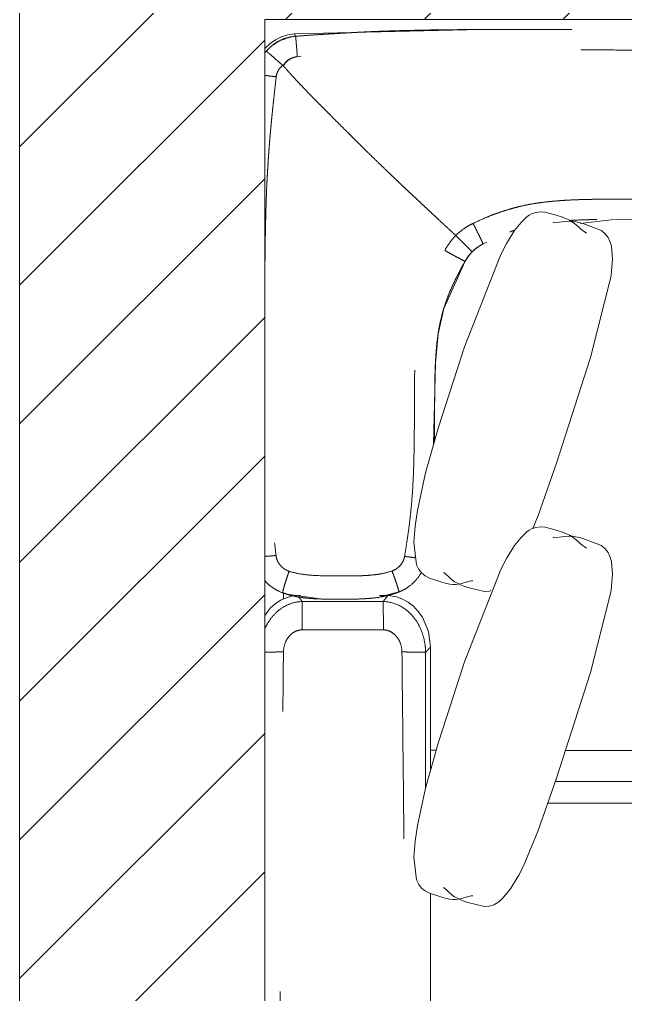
# Model space of a CAD drawing. Header units: millimetres. Extents: x 1680 to 166026, y 35966 to 91121.
# Drawn here: x 155358 to 156347, y 55193 to 56785 of the extents above; entities that cross this region are included whole.
import ezdxf

# ---------------------------------------------------------------- set-up
doc = ezdxf.new("R2010")
doc.units = ezdxf.units.MM
doc.linetypes.add('IMPORT-ACAD_ISO03W100', pattern=[762, 304.8, -457.2])
doc.layers.add('A-GENM', color=13, linetype='Continuous', lineweight=18)
doc.layers.add('G-IMPT', color=8, linetype='Continuous', lineweight=18)

# ---------------------------------------------------------------- blocks, each defined once
blk = doc.blocks.new('plan')
at = {"color": 252, "lineweight": 20, "true_color": 0x939598}
for p, q in [((495672.1, -201602.2), (495672.1, -204482.2)), ((496072.1, -204482.2), (496072.1, -202172.2)), ((496072.1, -202172.2), (499572.1, -202172.2))]:
    blk.add_line(p, q, dxfattribs=at)
at = {"color": 252, "linetype": 'Continuous', "lineweight": 20, "true_color": 0x939598}
for p, q in [((495672.1, -202379.8), (496072.1, -201979.8)), ((496106, -202172.2), (496206, -202072.2)), ((496332.3, -202172.2), (496432.3, -202072.2)), ((496558.5, -202172.2), (496658.5, -202072.2)), ((495672.1, -202606.1), (496072.1, -202206.1)), ((495672.1, -202832.4), (496072.1, -202432.4)), ((495672.1, -203058.6), (496072.1, -202658.6)), ((495672.1, -203284.9), (496072.1, -202884.9)), ((495672.1, -203511.2), (496072.1, -203111.2)), ((495672.1, -203737.5), (496072.1, -203337.5)), ((495672.1, -203963.7), (496072.1, -203563.7))]:
    blk.add_line(p, q, dxfattribs=at)
at = {"layer": 'A-GENM', "color": 252, "linetype": 'IMPORT-ACAD_ISO03W100', "lineweight": 20, "true_color": 0x939598}
for p, q in [((496132.9, -203168.5), (496147.6, -203168.5)), ((496147.6, -203168.5), (496162.4, -203168.5)), ((496162.4, -203168.5), (496177.1, -203168.5)), ((496177.1, -203168.5), (496191.9, -203168.5)), ((496191.9, -203168.5), (496206.6, -203168.5)), ((496206.6, -203168.5), (496221.4, -203168.5)), ((496221.4, -203168.5), (496236.1, -203168.5)), ((496236.1, -203168.5), (496250.9, -203168.5)), ((496250.9, -203168.5), (496265.6, -203168.5)), ((496631.1, -203415.9), (496546, -203415.9)), ((496724.7, -203415.9), (496631.1, -203415.9))]:
    blk.add_line(p, q, dxfattribs=at)
for points in [[(496108.8, -202202.1), (496113.3, -202200.8), (496117.9, -202200), (496122.3, -202199.6)], [(496122.3, -202199.6), (496121.4, -202197.6), (496120.9, -202196.6), (496120.7, -202196.1)], [(496084.5, -202214.4), (496080.9, -202217.3), (496077.6, -202220.4), (496074.7, -202223.9)], [(496084.3, -202214.7), (496087.8, -202211.9), (496091.6, -202209.2), (496095.5, -202207.3)], [(496096, -202207), (496092.7, -202208.7), (496089.8, -202210.9), (496087, -202213.3)], [(496095.6, -202207.3), (496095.9, -202207.2), (496096.2, -202207), (496096.5, -202206.9)], [(496096.9, -202206.7), (496099.9, -202205.2), (496102.9, -202204.2), (496105.9, -202203.5)], [(496108.8, -202202), (496106.2, -202202.7), (496103.6, -202203.5), (496101.1, -202204.5)], [(496074.7, -202223.9), (496073.7, -202225), (496072.8, -202226.1), (496071.9, -202227.2)], [(496072, -202227.3), (496072.8, -202226.1), (496073.7, -202225), (496074.7, -202223.9)], [(496074.7, -202223.9), (496076, -202222.4), (496077.4, -202220.9), (496078.9, -202219.5)], [(496077.8, -202226.4), (496076.3, -202225.1), (496075.2, -202224.2), (496074.7, -202223.9)], [(496101.6, -202247), (496099.6, -202248.5), (496096.1, -202252), (496092.3, -202258.5), (496091.1, -202263.2), (496090.8, -202265.7)], [(496101.6, -202247), (496098.4, -202244.3), (496095.2, -202241.5), (496092.3, -202239)], [(496102.5, -202247.9), (496102.4, -202247.8), (496102.2, -202247.6), (496102, -202247.4), (496101.8, -202247.2), (496101.7, -202247.1), (496101.6, -202247)], [(496125.2, -202233), (496122.9, -202233.2), (496118.4, -202234.1), (496112, -202237.2), (496106.6, -202241.8), (496103.7, -202245.7), (496102.5, -202247.9)], [(496411.9, -202505.1), (496406.7, -202507.6), (496396.7, -202513.4), (496387.8, -202520.7), (496383.6, -202524.7)], [(496479.7, -202516.1), (496477.1, -202517), (496474.5, -202518), (496471.9, -202518.9)], [(496383.6, -202524.7), (496387.2, -202528.3), (496390.8, -202531.8), (496394, -202535.1)], [(496394, -202535.1), (496397.2, -202538.3), (496400.6, -202541.7), (496402.7, -202543.8)], [(496402.7, -202543.8), (496405.1, -202546.2), (496406.4, -202547.5), (496407.4, -202548.5)], [(496408.4, -202549.5), (496409.7, -202550.8), (496410.4, -202551.5), (496410.4, -202551.5)], [(496428.1, -202538.6), (496424.9, -202540.3), (496418.7, -202544.1), (496413, -202548.9), (496410.4, -202551.5)], [(496428.1, -202538.6), (496428.1, -202538.6), (496428.1, -202538.6), (496428.1, -202538.6)], [(496398.8, -202566.9), (496400.4, -202564.1), (496403.9, -202558.7), (496408.1, -202553.8), (496410.4, -202551.5)], [(496410.4, -202551.5), (496408.1, -202553.8), (496403.9, -202558.7), (496400.4, -202564.1), (496398.8, -202566.9)], [(496398.8, -202566.9), (496398.8, -202566.9), (496398.8, -202566.9), (496398.8, -202566.9)], [(496072.3, -203088.2), (496074.4, -203090.5), (496076.5, -203092.9), (496078.9, -203094.8)], [(496317, -203089.1), (496317.2, -203088.8), (496317.4, -203088.6), (496317.7, -203088.3)], [(496079.1, -203094.9), (496085.7, -203100.7), (496093.3, -203105.2), (496101.5, -203108.1)], [(496085.8, -203100.1), (496090.7, -203103.4), (496095.9, -203106.1), (496101.4, -203108)], [(496290.8, -203106.7), (496290.8, -203106.7), (496290.8, -203106.7), (496290.8, -203106.7)], [(496291, -203106.6), (496293.5, -203105.6), (496295.9, -203104.5), (496298.3, -203103.3)], [(496101.5, -203108.1), (496101.5, -203108.1), (496101.5, -203108.1), (496101.5, -203108.1)], [(496102.6, -203108.4), (496102.6, -203111.7), (496102.7, -203115), (496102.7, -203118.3)], [(496265.2, -203122.3), (496250.5, -203122.3), (496221.2, -203122.4), (496177.3, -203122.4), (496148, -203122.3), (496133.3, -203122.3)], [(496272.6, -203112.6), (496272.7, -203112.4), (496271.5, -203114), (496270, -203116)], [(496340.5, -203198.6), (496341.9, -203197), (496342.6, -203196.4), (496342.5, -203196.4)], [(496102.6, -204825.6), (496101.9, -204765.5), (496100.5, -204645.5), (496098.9, -204465.4), (496097.5, -204285.3), (496096.7, -204105.1), (496096.7, -203925), (496097.5, -203744.9), (496098.9, -203564.8), (496100.6, -203384.7), (496102, -203264.6), (496102.6, -203204.6)], [(496295.9, -203204.6), (496296.5, -203264.6), (496297.9, -203384.7), (496299.6, -203564.8), (496301, -203744.9), (496301.8, -203925), (496301.8, -204105.1), (496301, -204285.3), (496299.6, -204465.4), (496298, -204645.5), (496296.6, -204765.5), (496295.9, -204825.6)], [(496334.1, -203427.1), (496334.2, -203353.2), (496334.3, -203279.2), (496334.4, -203205.3)], [(496342.4, -203365), (496345.5, -203365.1), (496348.7, -203365.1), (496351.8, -203365.1)]]:
    blk.add_open_spline(points, degree=3, dxfattribs=at)
for points, knots in [([(496120.4, -202195.6), (496120.4, -202195.6), (496120.4, -202195.6), (496120.5, -202195.7), (496120.5, -202195.7), (496120.6, -202195.8), (496120.6, -202195.9), (496120.6, -202196.1)], [0.5, 0.5, 0.5, 0.5, 0.53125, 0.5625, 0.625, 0.6875, 0.75, 0.75, 0.75, 0.75]), ([(496122.3, -202199.6), (496129.3, -202199.1), (496143.1, -202198.1), (496160.1, -202196.9), (496173.4, -202196.1), (496183.3, -202195.4), (496191.5, -202194.9), (496197.9, -202194.6), (496202.8, -202194.3), (496207.5, -202194), (496213.5, -202193.7), (496220.5, -202193.3), (496228.6, -202192.9), (496236.7, -202192.5), (496245.2, -202192.1), (496254.3, -202191.7), (496264.6, -202191.3), (496276.3, -202190.9), (496289.6, -202190.5), (496308.6, -202190), (496329.6, -202189.5), (496352.1, -202189.2), (496369.6, -202189), (496384.7, -202188.8), (496396.9, -202188.7), (496406.2, -202188.7), (496415.6, -202188.6), (496428.6, -202188.6), (496445.3, -202188.5), (496466.2, -202188.5), (496494.6, -202188.5), (496523.6, -202188.5), (496552.2, -202188.5), (496573.2, -202188.5), (496593.8, -202188.6), (496620.8, -202188.7), (496654.1, -202188.9), (496687.2, -202189.3), (496713.8, -202189.8), (496733.9, -202190.2), (496754.1, -202190.7), (496780.8, -202191.5), (496827.5, -202193.2), (496867.7, -202195), (496894.8, -202196.3)], [0, 0, 0, 0, 0.041667, 0.083333, 0.104167, 0.125, 0.145833, 0.15625, 0.166667, 0.177083, 0.1875, 0.208333, 0.229167, 0.25, 0.270833, 0.291667, 0.3125, 0.333333, 0.354167, 0.375, 0.416667, 0.4375, 0.458333, 0.479167, 0.489583, 0.5, 0.510417, 0.520833, 0.541667, 0.5625, 0.583333, 0.625, 0.645833, 0.666667, 0.6875, 0.708333, 0.75, 0.791667, 0.8125, 0.833333, 0.854167, 0.875, 0.916667, 1, 1, 1, 1]), ([(496125.2, -202233), (496125.1, -202231.1), (496124.8, -202227.3), (496124.4, -202221.9), (496124, -202216.9), (496123.6, -202212.3), (496123.3, -202208.3), (496122.9, -202205), (496122.7, -202202.4), (496122.5, -202200.5), (496122.3, -202199.8), (496122.3, -202199.6)], [0, 0, 0, 0, 0.1111111, 0.2222222, 0.3333333, 0.4444444, 0.5555556, 0.6666667, 0.7777778, 0.8888889, 0.9999866, 0.9999866, 0.9999866, 0.9999866]), ([(496092, -202238.7), (496089, -202236.1), (496083.5, -202231.5), (496079.2, -202227.6), (496077.9, -202226.5)], [0.25, 0.25, 0.25, 0.25, 0.5, 0.7454701, 0.7454701, 0.7454701, 0.7454701]), ([(496892.5, -202230.8), (496864, -202229.1), (496821.5, -202226.9), (496764.8, -202224.6), (496722.1, -202223.2), (496679.5, -202222.4), (496643.9, -202222), (496615.4, -202221.7), (496594.1, -202221.6), (496572.8, -202221.6), (496544.3, -202221.5), (496508.8, -202221.5), (496466.1, -202221.6), (496423.5, -202221.6), (496380.8, -202221.9), (496338.1, -202222.4), (496295.5, -202223.4), (496252.8, -202224.9), (496196.1, -202227.8), (496153.7, -202230.8), (496125.2, -202233)], [0, 0, 0, 0, 0.111111, 0.166667, 0.222222, 0.277778, 0.333333, 0.361111, 0.388889, 0.416667, 0.444444, 0.5, 0.555556, 0.611111, 0.666667, 0.722222, 0.777778, 0.833333, 0.888889, 1, 1, 1, 1]), ([(496102.1, -202247.4), (496104.6, -202243.2), (496111.4, -202236.2), (496120.6, -202233.3), (496125.2, -202233)], [0.0007017, 0.0007017, 0.0007017, 0.0007017, 0.5, 1, 1, 1, 1]), ([(496090.8, -202265.7), (496089.1, -202265.6), (496085.8, -202265.2), (496079.4, -202264.4), (496075, -202263.8), (496072.4, -202263.5)], [0, 0, 0, 0, 0.1, 0.2, 0.4, 0.4, 0.4, 0.4]), ([(496102.5, -202247.9), (496107.2, -202253.3), (496114.4, -202261.3), (496124.3, -202272.1), (496132, -202280.2), (496139.6, -202288.2), (496147.2, -202296.1), (496154.8, -202303.8), (496162.6, -202311.7), (496170.4, -202319.5), (496180.7, -202329.9), (496193.5, -202342.8), (496206.5, -202355.7), (496216.9, -202366.1), (496224.6, -202373.7), (496232.3, -202381.4), (496242.7, -202391.6), (496255.9, -202404.4), (496268.9, -202417.1), (496279.5, -202427.1), (496284.8, -202432.2), (496287.5, -202434.8)], [0, 0, 0, 0, 0.0555556, 0.0833333, 0.1111111, 0.1388889, 0.1666667, 0.1944444, 0.2222222, 0.25, 0.2777778, 0.3333333, 0.3888889, 0.4166667, 0.4444444, 0.4722222, 0.5, 0.5555556, 0.6111111, 0.6388889, 0.6666667, 0.6666667, 0.6666667, 0.6666667]), ([(496090.8, -202265.7), (496089.9, -202273), (496088.4, -202287.3), (496086.5, -202304.8), (496085, -202318.6), (496084, -202328.8), (496083.1, -202337.3), (496082.5, -202343.9), (496082, -202349), (496081.6, -202353.8), (496081, -202359.9), (496080.4, -202367.1), (496079.7, -202375.3), (496079.1, -202383.6), (496078.4, -202392.2), (496077.8, -202401.8), (496077.1, -202412.5), (496076.5, -202422.9), (496076, -202432.2), (496075.5, -202441.9), (496074.7, -202460), (496074, -202483), (496073.4, -202507.6), (496073, -202526.8), (496072.8, -202543.1), (496072.6, -202556.4), (496072.5, -202566.3), (496072.5, -202576.5), (496072.4, -202590.6), (496072.3, -202609), (496072.2, -202631.9), (496072.2, -202655.3), (496072.2, -202678.7), (496072.3, -202701.7), (496072.3, -202720.1), (496072.4, -202734.3), (496072.5, -202744.5), (496072.6, -202754.5), (496072.8, -202767.9), (496073, -202784.3), (496073.4, -202803.5), (496073.9, -202828.3), (496074.6, -202851.4), (496075.5, -202872.2), (496076.1, -202886.6), (496076.8, -202899.2), (496077.4, -202910), (496078, -202919.6), (496078.7, -202928.4), (496079.4, -202936.7), (496080.1, -202945.1), (496080.7, -202952.3), (496081.3, -202958.5), (496081.8, -202963.4), (496082.2, -202968.4), (496082.9, -202975.2), (496083.7, -202983.7), (496084.7, -202994), (496086.2, -203007.8), (496088.1, -203025.5), (496089.7, -203039.9), (496090.5, -203047.1)], [0, 0, 0, 0, 0.035714, 0.071429, 0.089286, 0.107143, 0.125, 0.133929, 0.142857, 0.151786, 0.160714, 0.178571, 0.196429, 0.214286, 0.232143, 0.25, 0.267857, 0.285714, 0.294643, 0.303571, 0.321429, 0.357143, 0.375, 0.392857, 0.410714, 0.419643, 0.428571, 0.4375, 0.446429, 0.464286, 0.482143, 0.5, 0.517857, 0.535714, 0.553571, 0.5625, 0.571429, 0.580357, 0.589286, 0.607143, 0.625, 0.642857, 0.678571, 0.696429, 0.714286, 0.732143, 0.75, 0.767857, 0.785714, 0.803571, 0.821429, 0.839286, 0.848214, 0.857143, 0.866071, 0.875, 0.892857, 0.910714, 0.928571, 0.964286, 1, 1, 1, 1]), ([(496287.5, -202434.8), (496290.2, -202437.3), (496295.5, -202442.4), (496303.4, -202449.9), (496311.3, -202457.3), (496316.7, -202462.3), (496319.4, -202464.8)], [0.6666795, 0.6666795, 0.6666795, 0.6666795, 0.6944444, 0.7222222, 0.75, 0.7777778, 0.7777778, 0.7777778, 0.7777778]), ([(496411.9, -202505.1), (496419.3, -202501.5), (496430.4, -202496.4), (496445.6, -202490.4), (496457.2, -202486.3), (496468.8, -202482.6), (496480.5, -202479.2), (496492.4, -202476.2), (496504.6, -202473.8), (496516.8, -202471.9), (496528.9, -202470.2), (496541, -202468.9), (496553.3, -202467.9), (496565.6, -202467.1), (496577.9, -202466.5), (496590.2, -202466.1), (496602.5, -202465.8), (496614.8, -202465.6), (496627, -202465.5), (496639.3, -202465.4), (496655.7, -202465.4), (496676.2, -202465.4), (496700.8, -202465.4), (496725.3, -202465.2), (496749.8, -202464.7), (496774.4, -202464), (496798.9, -202462.7), (496823.4, -202460.6), (496847.8, -202458), (496871.9, -202454.6), (496888.1, -202452), (496896.3, -202450.7)], [0, 0, 0, 0, 0.05, 0.075, 0.1, 0.125, 0.15, 0.175, 0.2, 0.225, 0.25, 0.275, 0.3, 0.325, 0.35, 0.375, 0.4, 0.425, 0.45, 0.475, 0.5, 0.55, 0.6, 0.65, 0.7, 0.75, 0.8, 0.85, 0.9, 0.95, 1, 1, 1, 1]), ([(496319.4, -202464.8), (496322, -202467.4), (496327.4, -202472.4), (496335.4, -202479.8), (496343.4, -202487.3), (496348.7, -202492.3), (496351.4, -202494.8)], [0.7778063, 0.7778063, 0.7778063, 0.7778063, 0.8055556, 0.8333333, 0.8611111, 0.8888889, 0.8888889, 0.8888889, 0.8888889]), ([(496351.4, -202494.8), (496356.8, -202499.8), (496367.6, -202509.8), (496378.3, -202519.8), (496383.6, -202524.7)], [0.8889343, 0.8889343, 0.8889343, 0.8889343, 0.9444444, 1, 1, 1, 1]), ([(496614.3, -202498.7), (496610.2, -202498.7), (496602.2, -202498.9), (496590.2, -202499.2), (496579.4, -202499.7), (496572.6, -202500), (496569.8, -202500.2)], [0.6, 0.6, 0.6, 0.6, 0.625, 0.65, 0.675, 0.692342, 0.692342, 0.692342, 0.692342]), ([(496383.6, -202524.7), (496387.8, -202520.7), (496394.4, -202515.3), (496404.2, -202509), (496409.3, -202506.4), (496411.9, -202505.1)], [0.0007048, 0.0007048, 0.0007048, 0.0007048, 0.5, 0.75, 1, 1, 1, 1]), ([(496411.9, -202505.1), (496412.9, -202507.1), (496414.9, -202511.1), (496418.7, -202518.6), (496422.9, -202527.2), (496427.1, -202535.9), (496428.3, -202538.6), (496428.1, -202538.6)], [0, 0, 0, 0, 0.1111111, 0.2222222, 0.4444444, 0.6666667, 0.9963274, 0.9963274, 0.9963274, 0.9963274]), ([(496365.8, -202549.3), (496368.2, -202544.8), (496372.2, -202538.3), (496378.5, -202530.3), (496381.9, -202526.5), (496383.6, -202524.7)], [0, 0, 0, 0, 0.5, 0.75, 1, 1, 1, 1]), ([(496410.4, -202551.5), (496410.4, -202551.5), (496409, -202550.1), (496401.2, -202542.3), (496390.8, -202531.9), (496383.7, -202524.7)], [0.0037765, 0.0037765, 0.0037765, 0.0037765, 0.25, 0.5, 1, 1, 1, 1]), ([(496300.2, -203048.5), (496301.3, -203041.5), (496303.6, -203027.5), (496306.6, -203006.7), (496309.3, -202985.7), (496311.5, -202964.6), (496313.1, -202943.5), (496314.3, -202922.3), (496315.1, -202901.2), (496315.8, -202872.9), (496316.2, -202837.7), (496316.1, -202802.2), (496316.3, -202774), (496316.5, -202752.8), (496317.2, -202731.7), (496318.4, -202710.5), (496320, -202692.9), (496321.7, -202678.9), (496323.7, -202664.9), (496327.1, -202647.5), (496331.5, -202630.5), (496335.7, -202617), (496340.5, -202603.6), (496347.1, -202587.3), (496355.9, -202568.1), (496362.4, -202555.5), (496365.8, -202549.3)], [0, 0, 0, 0, 0.041667, 0.083333, 0.125, 0.166667, 0.208333, 0.25, 0.291667, 0.333333, 0.416667, 0.5, 0.541667, 0.583333, 0.625, 0.666667, 0.708333, 0.729167, 0.75, 0.791667, 0.833333, 0.854167, 0.875, 0.916667, 0.958333, 1, 1, 1, 1]), ([(496365.8, -202549.3), (496367.7, -202550.3), (496371.6, -202552.5), (496377.2, -202555.6), (496382.4, -202558.4), (496388.7, -202561.8), (496396.1, -202565.7), (496398.8, -202567), (496398.8, -202566.9)], [0, 0, 0, 0, 0.1111111, 0.2222222, 0.3333333, 0.4444444, 0.6666667, 0.9963052, 0.9963052, 0.9963052, 0.9963052]), ([(496410.4, -202551.5), (496411.7, -202550.2), (496414.4, -202547.7), (496420.2, -202543.2), (496424.9, -202540.3), (496428.1, -202538.6)], [0, 0, 0, 0, 0.25, 0.5, 1, 1, 1, 1]), ([(496398.8, -202566.9), (496394.3, -202575), (496385.6, -202591), (496376.3, -202610.7), (496369.9, -202626.6), (496365.7, -202638.6), (496362, -202650.6), (496359.5, -202660.7), (496357.7, -202669), (496356.5, -202675.3), (496355.4, -202681.6), (496354.5, -202688), (496353.7, -202694), (496353.1, -202698.7), (496352.7, -202702.7), (496352.4, -202705.7), (496352.1, -202709), (496351.8, -202712.6), (496351.5, -202716.3), (496351.2, -202719.7), (496351, -202723.2), (496350.7, -202728.2), (496350.4, -202733.9), (496350.1, -202741.1), (496349.9, -202747.5), (496349.7, -202754.9), (496349.4, -202765.4), (496349.3, -202777.4), (496349.3, -202790.6), (496349.2, -202801.2), (496349.2, -202810.5), (496349.2, -202818.2), (496349.2, -202824.1), (496349.2, -202830.3), (496349.2, -202839.3), (496349.2, -202849.5), (496349.1, -202857.7), (496349.1, -202860.8)], [0, 0, 0, 0, 0.0909091, 0.1818182, 0.2272727, 0.2727273, 0.3181818, 0.3636364, 0.3863636, 0.4090909, 0.4318182, 0.4545455, 0.4772727, 0.5, 0.5113636, 0.5227273, 0.5340909, 0.5454545, 0.5568182, 0.5681818, 0.5795455, 0.5909091, 0.6136364, 0.625, 0.6363636, 0.6477273, 0.6590909, 0.6818182, 0.6931818, 0.7045455, 0.7159091, 0.7215909, 0.7272727, 0.7329545, 0.7386364, 0.75, 0.7570362, 0.7570362, 0.7570362, 0.7570362]), ([(496090.5, -203047.1), (496088.6, -203047.3), (496084.8, -203047.7), (496079.4, -203048.1), (496075.1, -203048.4), (496072.8, -203048.6), (496072.1, -203048.6)], [0, 0, 0, 0, 0.1, 0.2, 0.3, 0.3464042, 0.3464042, 0.3464042, 0.3464042]), ([(496090.5, -203047.1), (496090.7, -203048.8), (496091.3, -203052.1), (496093.2, -203056.8), (496095.8, -203061.2), (496098.8, -203064.7), (496101.4, -203067.1), (496103.4, -203068.6), (496105, -203069.6), (496106.7, -203070.6), (496108.9, -203071.7), (496110.6, -203072.4), (496111.8, -203072.9)], [0.0000002, 0.0000002, 0.0000002, 0.0000002, 0.1428571, 0.2857143, 0.4285714, 0.5714286, 0.6785714, 0.7321429, 0.7857143, 0.8392857, 0.8928571, 1, 1, 1, 1]), ([(496279.8, -203072.3), (496281.8, -203071.6), (496284.8, -203070.2), (496288.4, -203067.7), (496292.7, -203064.2), (496295.9, -203060), (496298.1, -203055.6), (496299.3, -203052.6), (496299.9, -203050.2), (496300.2, -203048.5)], [0, 0, 0, 0, 0.2, 0.3, 0.4, 0.7, 0.775, 0.85, 1, 1, 1, 1]), ([(496300.2, -203048.5), (496302.1, -203048.8), (496305.8, -203049.3), (496311.5, -203050.1), (496315.1, -203050.5), (496317, -203050.8)], [0.0000005, 0.0000005, 0.0000005, 0.0000005, 0.1, 0.2, 0.3149167, 0.3149167, 0.3149167, 0.3149167]), ([(496111.8, -203072.9), (496111.1, -203074.9), (496109.7, -203079), (496107, -203087), (496104.2, -203095.9), (496101.6, -203105.1), (496101.2, -203107.9), (496101.5, -203108.1)], [0, 0, 0, 0, 0.1111111, 0.2222222, 0.4444444, 0.6666667, 0.9963499, 0.9963499, 0.9963499, 0.9963499]), ([(496111.8, -203072.9), (496117.8, -203074.7), (496130, -203077.7), (496148.8, -203079.5), (496167.6, -203080.4), (496186.4, -203080.5), (496205.3, -203080.6), (496220.9, -203080.5), (496233.5, -203080), (496242.9, -203079.4), (496252.3, -203078.5), (496264.7, -203076.7), (496273.8, -203074.3), (496279.8, -203072.3)], [0, 0, 0, 0, 0.111111, 0.222222, 0.333333, 0.444444, 0.555556, 0.666667, 0.722222, 0.777778, 0.833333, 0.888889, 1, 1, 1, 1]), ([(496279.8, -203072.3), (496280.5, -203074.4), (496282, -203078.4), (496284.1, -203084.2), (496286, -203089.6), (496288.2, -203096.1), (496290.6, -203103.8), (496291.1, -203106.5), (496290.8, -203106.7)], [0, 0, 0, 0, 0.1111111, 0.2222222, 0.3333333, 0.4444444, 0.6666667, 0.9964691, 0.9964691, 0.9964691, 0.9964691]), ([(496291, -203106.6), (496293.5, -203105.6), (496298.4, -203103.4), (496307.8, -203097.8), (496318, -203088.7), (496324.9, -203079.9), (496327.2, -203074.9), (496327.2, -203074.9)], [0.0033009, 0.0033009, 0.0033009, 0.0033009, 0.1111111, 0.2222222, 0.4444444, 0.6666667, 0.6679233, 0.6679233, 0.6679233, 0.6679233]), ([(496290.8, -203106.7), (496284.1, -203109.2), (496270.6, -203113.5), (496253.1, -203116.3), (496238.9, -203117.5), (496224.7, -203118.3), (496210.5, -203118.5), (496196.4, -203118.5), (496185.8, -203118.5), (496175.2, -203118.4), (496164.6, -203118.2), (496153.8, -203117.8), (496143, -203117), (496132.4, -203115.8), (496121.9, -203114), (496111.6, -203111.5), (496104.9, -203109.3), (496101.5, -203108.1)], [0, 0, 0, 0, 0.111111, 0.222222, 0.277778, 0.333333, 0.444444, 0.5, 0.555556, 0.611111, 0.666667, 0.722222, 0.777778, 0.833333, 0.888889, 0.944444, 1, 1, 1, 1]), ([(496276.4, -203111.5), (496277.4, -203111.2), (496280.3, -203110.4), (496285.1, -203108.8), (496288.9, -203107.4), (496290.8, -203106.7)], [0.90883246, 0.90883246, 0.90883246, 0.90883246, 0.92857143, 0.96428571, 1, 1, 1, 1]), ([(496072.1, -203167.2), (496074, -203162.9), (496078.7, -203153.9), (496088.6, -203141.6), (496101.6, -203131.1), (496116.8, -203124.1), (496127.8, -203122.4), (496133.3, -203122.3)], [0.3280344, 0.3280344, 0.3280344, 0.3280344, 0.4444444, 0.5833333, 0.7222222, 0.8611111, 1, 1, 1, 1]), ([(496101.5, -203108.1), (496103.5, -203108.8), (496107.4, -203110.1), (496111.4, -203111.3), (496113.5, -203111.9), (496113.7, -203111.9)], [0, 0, 0, 0, 0.03571429, 0.07142857, 0.07474476, 0.07474476, 0.07474476, 0.07474476]), ([(496127.8, -203115.1), (496128.1, -203115.5), (496128.8, -203116.5), (496130.6, -203118.8), (496132.2, -203120.9), (496133.3, -203122.3)], [0.75, 0.75, 0.75, 0.75, 0.8125, 0.875, 1, 1, 1, 1]), ([(496133.3, -203122.3), (496133.3, -203122.7), (496133.2, -203123.9), (496133.1, -203128.2), (496133, -203136.1), (496132.9, -203150.1), (496132.9, -203161.6), (496132.9, -203168.5)], [0, 0, 0, 0, 0.1111111, 0.2222222, 0.4444444, 0.6666667, 1, 1, 1, 1]), ([(496265.2, -203122.3), (496266.3, -203120.9), (496267.9, -203118.8), (496269.7, -203116.5), (496270.4, -203115.5), (496270.7, -203115.1)], [0, 0, 0, 0, 0.125, 0.1875, 0.25, 0.25, 0.25, 0.25]), ([(496265.2, -203122.3), (496274.1, -203122.4), (496291.6, -203126.8), (496310.3, -203141.3), (496322.1, -203157.5), (496329.1, -203172.6), (496333.4, -203188.7), (496334.4, -203199.7), (496334.4, -203205.3)], [0, 0, 0, 0, 0.2222222, 0.4444444, 0.5833333, 0.7222222, 0.8611111, 0.9999997, 0.9999997, 0.9999997, 0.9999997]), ([(496265.6, -203168.5), (496265.6, -203166.2), (496265.6, -203161.6), (496265.6, -203152.6), (496265.5, -203141.8), (496265.4, -203129.1), (496265.3, -203123.5), (496265.2, -203122.3)], [0, 0, 0, 0, 0.1111111, 0.2222222, 0.4444444, 0.6666667, 1, 1, 1, 1]), ([(496270.8, -203115), (496271.1, -203114.6), (496271.7, -203113.8), (496272.3, -203112.9), (496272.6, -203112.5), (496272.6, -203112.5), (496272.5, -203112.6)], [0.2529262, 0.2529262, 0.2529262, 0.2529262, 0.3125, 0.375, 0.4375, 0.5, 0.5, 0.5, 0.5]), ([(496102.6, -203204.6), (496102.7, -203198.9), (496104.5, -203190.2), (496110.5, -203180.1), (496116.6, -203173.9), (496124.3, -203169.6), (496130, -203168.6), (496132.9, -203168.5)], [0, 0, 0, 0, 0.333333, 0.5, 0.666667, 0.833333, 1, 1, 1, 1]), ([(496265.6, -203168.5), (496269.5, -203168.6), (496277.1, -203170.5), (496287.2, -203178.3), (496294.1, -203190.2), (496295.8, -203199.8), (496295.9, -203204.6)], [0, 0, 0, 0, 0.222222, 0.444444, 0.722222, 1, 1, 1, 1]), ([(496340.5, -203198.6), (496340.1, -203199), (496339.3, -203199.9), (496337.3, -203202.1), (496335.6, -203203.9), (496334.4, -203205.3)], [0.75, 0.75, 0.75, 0.75, 0.8125, 0.875, 1, 1, 1, 1]), ([(496342.5, -203196.5), (496342.6, -203196.4), (496342.6, -203196.3), (496342.2, -203196.7), (496341.5, -203197.5), (496340.9, -203198.2), (496340.5, -203198.5)], [0.5, 0.5, 0.5, 0.5, 0.5625, 0.625, 0.6875, 0.7464314, 0.7464314, 0.7464314, 0.7464314]), ([(496072.1, -203204.9), (496072.4, -203204.9), (496074, -203204.9), (496077, -203204.8), (496081.5, -203204.8), (496086.4, -203204.7), (496093.3, -203204.6), (496098.9, -203204.6), (496102.6, -203204.6)], [0.3672733, 0.3672733, 0.3672733, 0.3672733, 0.4, 0.5, 0.6, 0.7, 0.8, 1, 1, 1, 1]), ([(496334.4, -203205.3), (496334.2, -203205.2), (496333.4, -203205.2), (496330.7, -203205), (496325.7, -203204.9), (496318.6, -203204.8), (496312.1, -203204.7), (496306.9, -203204.7), (496301.4, -203204.6), (496297.7, -203204.6), (496295.9, -203204.6)], [0, 0, 0, 0, 0.1, 0.2, 0.4, 0.6, 0.7, 0.8, 0.9, 1, 1, 1, 1]), ([(496562.6, -203365.5), (496576.1, -203365.5), (496627, -203365.5), (496715.5, -203365.5), (496827.9, -203365.4), (496940.4, -203365.2), (497052.8, -203364.8), (497127.8, -203364.5), (497165.3, -203364.4)], [0.404482, 0.404482, 0.404482, 0.404482, 0.4444444, 0.5555556, 0.6666667, 0.7777778, 0.8888889, 1, 1, 1, 1]), ([(497165.1, -203413.7), (497127.6, -203413.7), (497052.7, -203413.7), (496940.3, -203413.6), (496827.9, -203413.6), (496696.7, -203413.6), (496603, -203413.6), (496546.8, -203413.6)], [0, 0, 0, 0, 0.1111111, 0.2222222, 0.3333333, 0.4444444, 0.6111939, 0.6111939, 0.6111939, 0.6111939]), ([(496534, -203451.6), (496535.1, -203451.6), (496567.5, -203451.6), (496631.1, -203451.6), (496724.8, -203451.7), (496818.5, -203451.8), (496912.1, -203452.1), (496974.6, -203452.3), (497005.8, -203452.4)], [0.44039, 0.44039, 0.44039, 0.44039, 0.4444444, 0.5555556, 0.6666667, 0.7777778, 0.8888889, 1, 1, 1, 1]), ([(496333.7, -204268.4), (496333.7, -204214), (496333.6, -204039.5), (496333.6, -203814.9), (496333.8, -203644.6), (496333.9, -203594.4)], [0.3435952, 0.3435952, 0.3435952, 0.3435952, 0.4444444, 0.6666667, 0.75975, 0.75975, 0.75975, 0.75975])]:
    blk.add_open_spline(points, degree=3, knots=knots, dxfattribs=at)
at = {"layer": 'G-IMPT', "color": 252, "lineweight": 20, "true_color": 0x939598}
for p, q in [((496109.9, -202197.3), (496099.5, -202200.6)), ((496120.4, -202195.6), (496109.9, -202197.3)), ((496120.4, -202195.6), (496425.3, -202188.5)), ((496425.3, -202188.5), (496573.2, -202188.5)), ((496080.8, -202211.4), (496072.9, -202218.8)), ((496089.9, -202205.3), (496080.8, -202211.4)), ((496099.5, -202200.6), (496089.9, -202205.3)), ((496072.9, -202218.8), (496072.1, -202219.8)), ((496514.2, -202487), (496521.5, -202486.1)), ((496521.5, -202486.1), (496529.3, -202486.6)), ((496490.2, -202503.4), (496499.6, -202494.4)), ((496499.6, -202494.4), (496503.5, -202491.6)), ((496503.5, -202491.6), (496507.2, -202489.5)), ((496507.2, -202489.5), (496514.2, -202487)), ((496529.3, -202486.6), (496547.6, -202491.5)), ((496547.6, -202491.5), (496557.7, -202494.9)), ((496553.1, -202503), (496557, -202502.4)), ((496557, -202502.4), (496561.9, -202501.8)), ((496557.7, -202494.9), (496564.4, -202497.5)), ((496561.9, -202501.8), (496568.5, -202501.4)), ((496564.4, -202497.5), (496569.3, -202499.9)), ((496568.5, -202501.4), (496574.1, -202501.6)), ((496569.3, -202499.9), (496573.5, -202502.4)), ((496573.5, -202502.4), (496577.3, -202505)), ((496574.1, -202501.6), (496579.5, -202502.3)), ((496579.5, -202502.3), (496585, -202503.4)), ((496642, -202498.6), (496586.3, -202505)), ((496720.9, -202498.3), (496643.9, -202498.5)), ((496466.5, -202537.8), (496479.7, -202516.7)), ((496479.5, -202517.3), (496477.2, -202517.6)), ((496479.7, -202516.7), (496490.2, -202503.4)), ((496542.3, -202503.2), (496542.8, -202503.3)), ((496542.8, -202503.3), (496553.1, -202503)), ((496577.3, -202505), (496583.8, -202510.5)), ((496583.8, -202510.5), (496587.7, -202514.2)), ((496585, -202503.4), (496591, -202505)), ((496587.7, -202514.2), (496596.8, -202520.8)), ((496591, -202505), (496621.1, -202516.7)), ((496621.1, -202516.7), (496627.6, -202522)), ((496627.6, -202522), (496632.1, -202527.8)), ((496632.1, -202527.8), (496635.2, -202534.4)), ((496414.4, -202547.8), (496410.4, -202551.5)), ((496428.1, -202538.6), (496423.4, -202541.3)), ((496434.4, -202535.5), (496428.1, -202538.6)), ((496457, -202555.7), (496466.5, -202537.8)), ((496635.2, -202534.4), (496637.5, -202542.4)), ((496637.5, -202542.4), (496639.2, -202563.2)), ((496398, -202706.4), (496457, -202555.7)), ((496404.6, -202558.2), (496398.8, -202566.9)), ((496404.4, -202558.4), (496398.8, -202566.9)), ((496410.4, -202551.5), (496404.6, -202558.2)), ((496407.3, -202555.1), (496404.9, -202557.7)), ((496639.2, -202563.2), (496637.1, -202589.5)), ((496398.8, -202566.9), (496364, -202644.2)), ((496398.8, -202566.9), (496366.7, -202637.9)), ((496603.3, -202723.9), (496636.9, -202590.8)), ((496637.1, -202589.5), (496636.9, -202590.8)), ((496364, -202644.2), (496354.9, -202685.1)), ((496361.1, -202657.4), (496359.6, -202663.9)), ((496354.9, -202685.1), (496350.5, -202732.4)), ((496354, -202695), (496352.6, -202709.9)), ((496355.7, -202837.4), (496398, -202706.4)), ((496547.9, -202896.2), (496603.3, -202723.9)), ((496350.5, -202732.4), (496349.2, -202799.6)), ((496350.3, -202742.9), (496349.6, -202779.2)), ((496349.2, -202799.6), (496347.2, -202865.6)), ((496334.1, -202912.4), (496355.7, -202837.4)), ((496518.2, -202981.6), (496547.9, -202896.2)), ((496321, -202973.6), (496334.1, -202912.4)), ((496317.3, -202999.4), (496321, -202973.6)), ((496509.4, -203003), (496518.2, -202981.6)), ((496317.3, -202999.4), (496315.4, -203025.5)), ((496490.2, -203017.6), (496499.6, -203008.6)), ((496499.6, -203008.6), (496503.5, -203005.8)), ((496503.5, -203005.8), (496507.2, -203003.8)), ((496507.2, -203003.8), (496514.2, -203001.2)), ((496514.2, -203001.2), (496521.5, -203000.3)), ((496521.5, -203000.3), (496529.3, -203000.8)), ((496529.3, -203000.8), (496547.6, -203005.7)), ((496547.6, -203005.7), (496557.7, -203009.1)), ((496557.7, -203009.1), (496564.4, -203011.8)), ((496315.4, -203025.5), (496319.5, -203062.1)), ((496479.7, -203030.9), (496490.2, -203017.6)), ((496542.3, -203017.4), (496542.8, -203017.5)), ((496542.8, -203017.5), (496553.1, -203017.2)), ((496553.1, -203017.2), (496557, -203016.6)), ((496557, -203016.6), (496561.9, -203016)), ((496561.9, -203016), (496568.5, -203015.6)), ((496564.4, -203011.8), (496569.3, -203014.2)), ((496568.5, -203015.6), (496574.1, -203015.8)), ((496569.3, -203014.2), (496573.5, -203016.6)), ((496573.5, -203016.6), (496577.3, -203019.3)), ((496574.1, -203015.8), (496579.5, -203016.5)), ((496577.3, -203019.3), (496583.8, -203024.7)), ((496579.5, -203016.5), (496585, -203017.6)), ((496583.8, -203024.7), (496587.7, -203028.4)), ((496585, -203017.6), (496591, -203019.3)), ((496591, -203019.3), (496621.1, -203031)), ((496466.5, -203052), (496479.7, -203030.9)), ((496587.7, -203028.4), (496596.8, -203035.1)), ((496621.1, -203031), (496627.6, -203036.2)), ((496627.6, -203036.2), (496632.1, -203042)), ((496632.1, -203042), (496635.2, -203048.6)), ((496457, -203070), (496466.5, -203052)), ((496635.2, -203048.6), (496637.5, -203056.7)), ((496637.5, -203056.7), (496639.2, -203077.4)), ((496319.5, -203062.1), (496323.3, -203070)), ((496323.3, -203070), (496328, -203075.6)), ((496364.1, -203074.9), (496368.5, -203078.5)), ((496398, -203220.7), (496457, -203070)), ((496072.3, -203088.1), (496072.3, -203088.2)), ((496317, -203089.1), (496316.8, -203089.3)), ((496328, -203075.6), (496333.7, -203080.2)), ((496333.7, -203080.2), (496341, -203084)), ((496341, -203084), (496360.9, -203090.8)), ((496360.9, -203090.8), (496368.8, -203092.9)), ((496368.5, -203078.5), (496372.1, -203082.2)), ((496372.1, -203082.2), (496377.4, -203086.7)), ((496377.4, -203086.7), (496381.8, -203089.9)), ((496381.8, -203089.9), (496386.3, -203092.5)), ((496399.2, -203091.3), (496404.7, -203089.5)), ((496404.7, -203089.5), (496408.7, -203088.4)), ((496408.7, -203088.4), (496411.7, -203088.3)), ((496411.7, -203088.3), (496411.7, -203088.3)), ((496639.2, -203077.4), (496637.1, -203103.8)), ((496089.1, -203102.2), (496089.1, -203102.2)), ((496290.8, -203106.7), (496256.8, -203115.6)), ((496290.8, -203106.7), (496287.2, -203108)), ((496292.4, -203106), (496290.8, -203106.7)), ((496290.8, -203106.7), (496292.6, -203106)), ((496304.9, -203099.4), (496304.9, -203099.3)), ((496368.8, -203092.9), (496374.1, -203093.9)), ((496374.1, -203093.9), (496378.7, -203094.3)), ((496378.7, -203094.3), (496383.1, -203094.3)), ((496383.1, -203094.3), (496391.1, -203093.4)), ((496386.3, -203092.5), (496391.2, -203094.8)), ((496391.1, -203093.4), (496399.2, -203091.3)), ((496391.2, -203094.8), (496396.6, -203097)), ((496396.6, -203097), (496403.4, -203099.3)), ((496403.4, -203099.3), (496430.6, -203105.8)), ((496430.6, -203105.8), (496438.7, -203105.1)), ((496438.7, -203105.1), (496441, -203104.4)), ((496603.3, -203238.2), (496636.9, -203105)), ((496637.1, -203103.8), (496636.9, -203105)), ((496097.7, -203120.2), (496089, -203125.8)), ((496106.8, -203116.1), (496097.7, -203120.2)), ((496099.8, -203107.4), (496101.5, -203108.1)), ((496101.5, -203108.1), (496100, -203107.5)), ((496108.9, -203110.5), (496101.5, -203108.1)), ((496101.5, -203108.1), (496104.9, -203109.3)), ((496116.3, -203113.5), (496106.8, -203116.1)), ((496165.8, -203118.3), (496108.9, -203110.5)), ((496125.9, -203112.6), (496116.3, -203113.5)), ((496125.9, -203112.5), (496130.2, -203112.5)), ((496222.8, -203118.3), (496165.8, -203118.3)), ((496256.8, -203115.6), (496222.8, -203118.3)), ((496259.2, -203112.5), (496272.6, -203112.5)), ((496287.3, -203114.7), (496272.6, -203112.6)), ((496296.8, -203118.2), (496287.3, -203114.7)), ((496306, -203123.3), (496296.8, -203118.2)), ((496081, -203132.9), (496072.1, -203144.9)), ((496089, -203125.8), (496081, -203132.9)), ((496314.6, -203130.1), (496306, -203123.3)), ((496322.4, -203138.3), (496314.6, -203130.1)), ((496329.2, -203148), (496322.4, -203138.3)), ((496339, -203171.2), (496329.2, -203148)), ((496342.6, -203196.4), (496339, -203171.2)), ((496342.6, -203196.4), (496342.6, -203395.6)), ((496355.7, -203351.7), (496398, -203220.7)), ((496547.9, -203410.5), (496603.3, -203238.2)), ((496334.1, -203426.7), (496355.7, -203351.7)), ((496518.2, -203495.8), (496547.9, -203410.5)), ((496321, -203487.8), (496334.1, -203426.7)), ((496317.3, -203513.6), (496321, -203487.8)), ((496496.5, -203548.8), (496518.2, -203495.8)), ((496317.3, -203513.6), (496315.4, -203539.7)), ((496315.4, -203539.7), (496319.5, -203576.3)), ((496486.3, -203569.4), (496496.5, -203548.8)), ((496319.5, -203576.3), (496323.3, -203584.2)), ((496323.3, -203584.2), (496328, -203589.9)), ((496472.9, -203591.4), (496485.7, -203570.5)), ((496485.7, -203570.5), (496486.3, -203569.4)), ((496328, -203589.9), (496333.7, -203594.4)), ((496333.7, -203594.4), (496341, -203598.2)), ((496341, -203598.2), (496360.9, -203605.1)), ((496342.6, -203598.8), (496342.6, -203806)), ((496363.7, -203588.8), (496368.5, -203592.8)), ((496368.5, -203592.8), (496372.1, -203596.4)), ((496372.1, -203596.4), (496377.4, -203601)), ((496458.8, -203608), (496472.9, -203591.4)), ((496360.9, -203605.1), (496368.8, -203607.2)), ((496368.8, -203607.2), (496374.1, -203608.1)), ((496374.1, -203608.1), (496378.7, -203608.5)), ((496377.4, -203601), (496381.8, -203604.1)), ((496378.7, -203608.5), (496383.1, -203608.5)), ((496381.8, -203604.1), (496386.3, -203606.7)), ((496383.1, -203608.5), (496391.1, -203607.6)), ((496386.3, -203606.7), (496391.2, -203609.1)), ((496391.1, -203607.6), (496399.2, -203605.5)), ((496391.2, -203609.1), (496396.6, -203611.2)), ((496396.6, -203611.2), (496403.4, -203613.6)), ((496399.2, -203605.5), (496404.7, -203603.8)), ((496403.4, -203613.6), (496430.6, -203620)), ((496404.7, -203603.8), (496408.7, -203602.7)), ((496408.7, -203602.7), (496411.7, -203602.5)), ((496411.7, -203602.5), (496411.7, -203602.5)), ((496445.7, -203617.1), (496452.1, -203613.5)), ((496452.1, -203613.5), (496458.8, -203608)), ((496430.6, -203620), (496438.7, -203619.4)), ((496438.7, -203619.4), (496445.7, -203617.1))]:
    blk.add_line(p, q, dxfattribs=at)

msp = doc.modelspace()

# ---------------------------------------------------------------- block references
msp.add_blockref('plan', (-340313.9, 258957.2))

doc.saveas('drawing.dxf')
